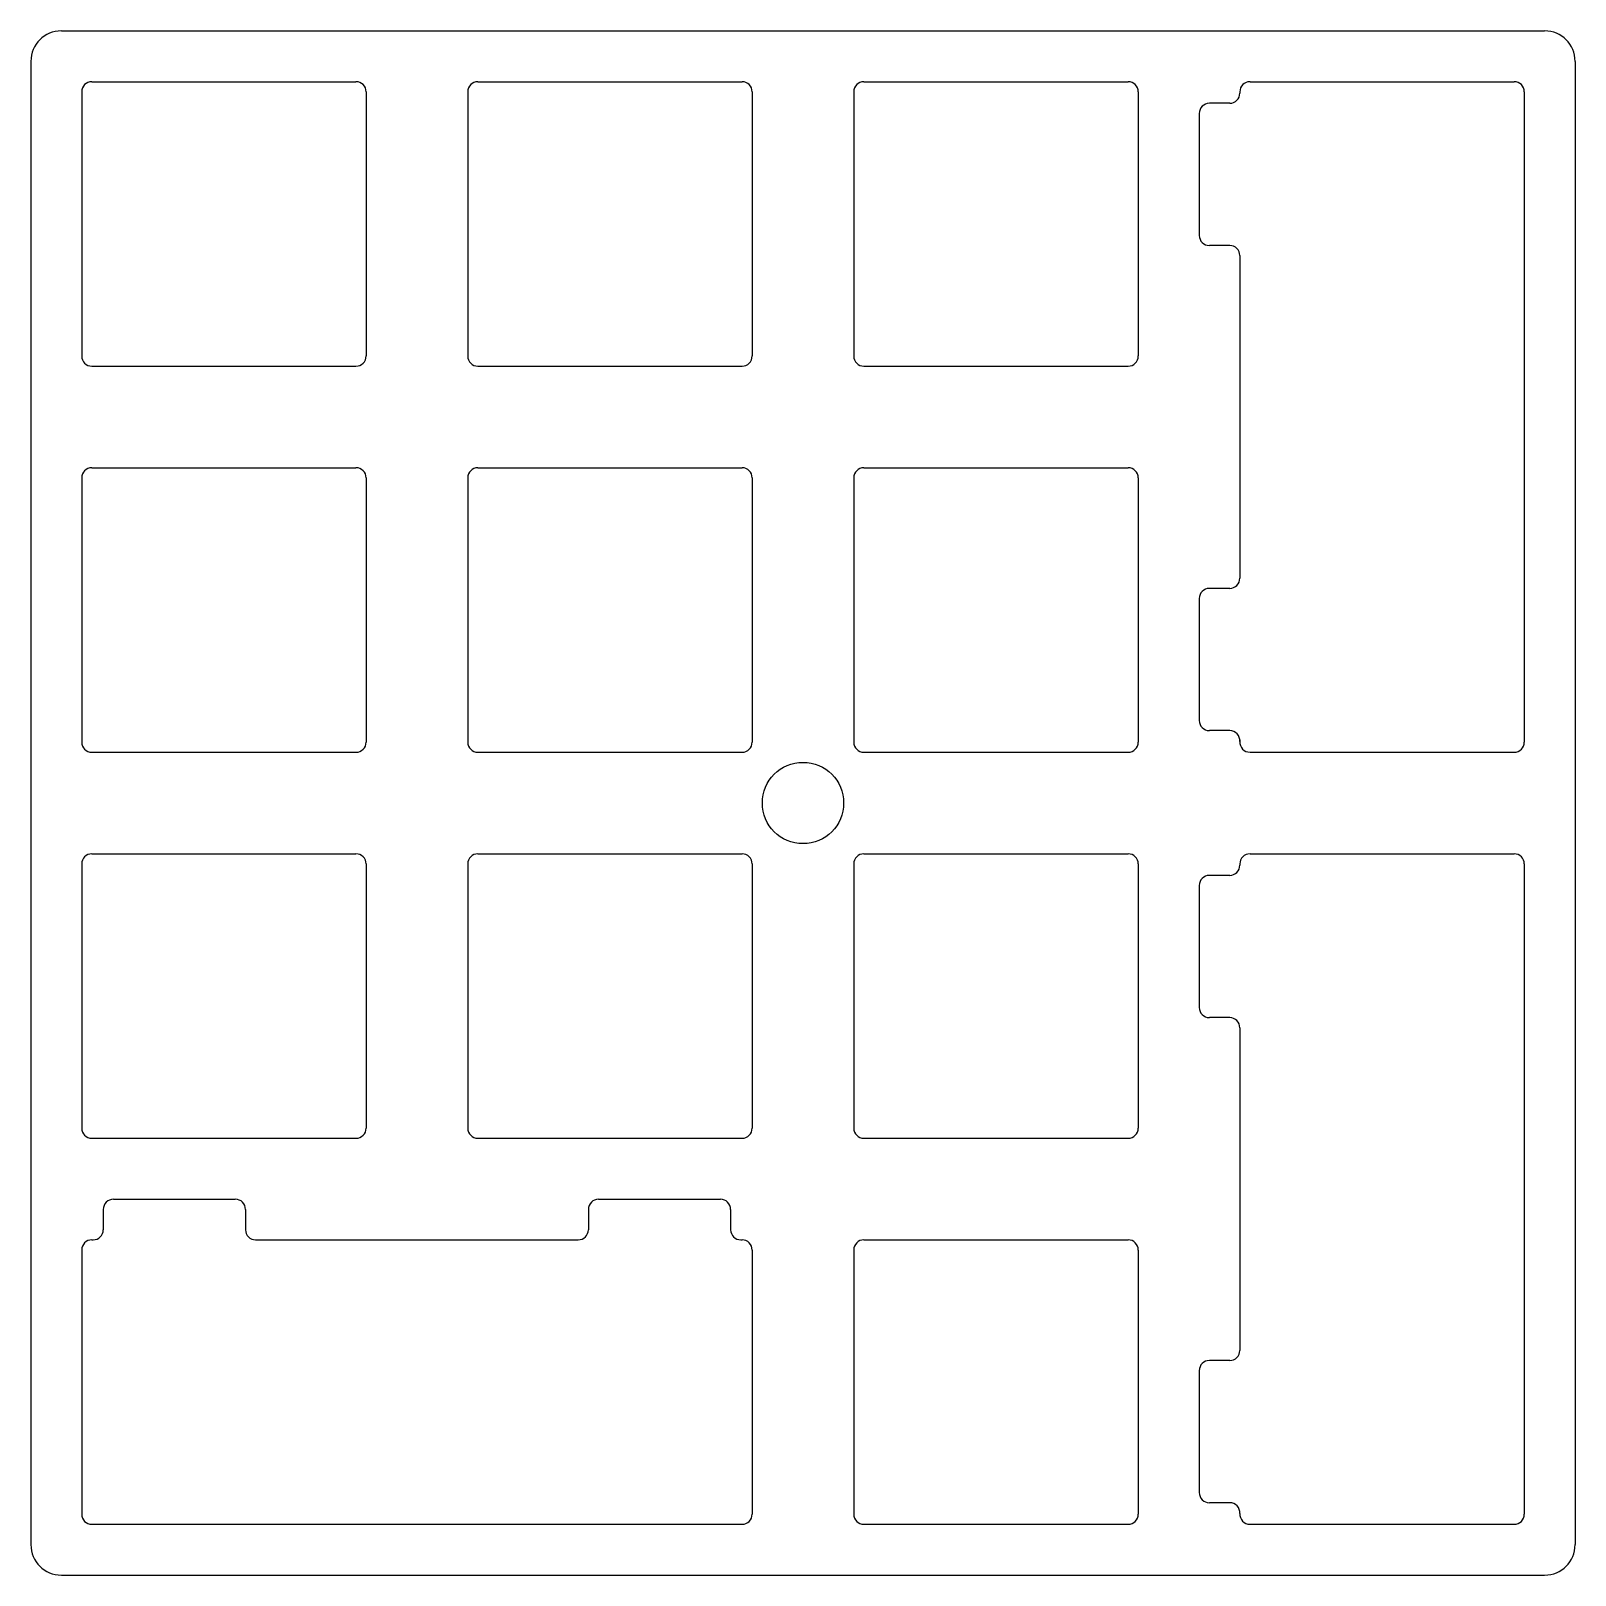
# Model space of a CAD drawing. Header units: inches. Extents: x 7.2 to 83.2, y 3.5 to 79.5.
import ezdxf

# ---------------------------------------------------------------- set-up
doc = ezdxf.new("R2010")
doc.units = ezdxf.units.IN
doc.header["$MEASUREMENT"] = 0

msp = doc.modelspace()

# ---------------------------------------------------------------- linework, layer by layer
for p, q in [((8.71, 79.515), (81.71, 79.515)), ((7.21, 78.015), (7.21, 5.015)), ((83.21, 78.015), (83.21, 5.015)), ((10.21, 77.015), (23.21, 77.015)), ((29.21, 77.015), (42.21, 77.015)), ((48.21, 77.015), (61.21, 77.015)), ((67.21, 77.015), (80.21, 77.015)), ((9.71, 76.515), (9.71, 63.515)), ((23.71, 76.515), (23.71, 63.515)), ((28.71, 76.515), (28.71, 63.515)), ((42.71, 76.515), (42.71, 63.515)), ((47.71, 76.515), (47.71, 63.515)), ((61.71, 76.515), (61.71, 63.515)), ((66.71, 76.515), (66.71, 76.453)), ((80.71, 76.515), (80.71, 44.515)), ((64.71, 75.453), (64.71, 69.453)), ((66.21, 75.953), (65.21, 75.953)), ((66.21, 68.953), (65.21, 68.953)), ((66.71, 68.453), (66.71, 52.577)), ((10.21, 63.015), (23.21, 63.015)), ((29.21, 63.015), (42.21, 63.015)), ((48.21, 63.015), (61.21, 63.015)), ((10.21, 58.015), (23.21, 58.015)), ((29.21, 58.015), (42.21, 58.015)), ((48.21, 58.015), (61.21, 58.015)), ((9.71, 57.515), (9.71, 44.515)), ((23.71, 57.515), (23.71, 44.515)), ((28.71, 57.515), (28.71, 44.515)), ((42.71, 57.515), (42.71, 44.515)), ((47.71, 57.515), (47.71, 44.515)), ((61.71, 57.515), (61.71, 44.515)), ((66.21, 52.077), (65.21, 52.077)), ((64.71, 51.577), (64.71, 45.577)), ((66.212, 45.077), (65.21, 45.077)), ((66.71, 44.621), (66.71, 44.515)), ((10.21, 44.015), (23.21, 44.015)), ((29.21, 44.015), (42.21, 44.015)), ((48.21, 44.015), (61.21, 44.015)), ((67.21, 44.015), (80.21, 44.015)), ((10.21, 39.015), (23.21, 39.015)), ((29.21, 39.015), (42.21, 39.015)), ((48.21, 39.015), (61.21, 39.015)), ((67.21, 39.015), (80.21, 39.015)), ((9.71, 38.515), (9.71, 25.515)), ((23.71, 38.515), (23.71, 25.515)), ((28.71, 38.515), (28.71, 25.515)), ((42.71, 38.515), (42.71, 25.515)), ((47.71, 38.515), (47.71, 25.515)), ((61.71, 38.515), (61.71, 25.515)), ((66.71, 38.515), (66.71, 38.453)), ((80.71, 38.515), (80.71, 6.515)), ((64.71, 37.453), (64.71, 31.453)), ((66.21, 37.953), (65.21, 37.953)), ((66.21, 30.953), (65.21, 30.953)), ((66.71, 30.453), (66.71, 14.577)), ((10.21, 25.015), (23.21, 25.015)), ((29.21, 25.015), (42.21, 25.015)), ((48.21, 25.015), (61.21, 25.015)), ((10.772, 21.515), (10.772, 20.515)), ((11.272, 22.015), (17.272, 22.015)), ((17.772, 21.515), (17.772, 20.515)), ((34.648, 21.515), (34.648, 20.515)), ((35.148, 22.015), (41.148, 22.015)), ((41.648, 21.515), (41.648, 20.515)), ((10.21, 20.015), (10.272, 20.015)), ((18.272, 20.015), (34.148, 20.015)), ((42.148, 20.015), (42.21, 20.015)), ((48.21, 20.015), (61.21, 20.015)), ((9.71, 19.515), (9.71, 6.515)), ((42.71, 19.515), (42.71, 6.515)), ((47.71, 19.515), (47.71, 6.515)), ((61.71, 19.515), (61.71, 6.515)), ((66.21, 14.077), (65.21, 14.077)), ((64.71, 13.577), (64.71, 7.577)), ((66.212, 7.077), (65.21, 7.077)), ((10.21, 6.015), (42.21, 6.015)), ((48.21, 6.015), (61.21, 6.015)), ((67.21, 6.015), (80.21, 6.015)), ((8.71, 3.515), (81.71, 3.515))]:
    msp.add_line(p, q)
msp.add_circle((45.21, 41.515), 2)
for centre, radius, start, end in [((8.71, 78.015), 1.5, 90, 180), ((81.71, 78.015), 1.5, 0, 90), ((10.21, 76.515), 0.5, 90, 180), ((23.21, 76.515), 0.5, 0, 90), ((29.21, 76.515), 0.5, 90, 180), ((42.21, 76.515), 0.5, 0, 90), ((48.21, 76.515), 0.5, 90, 180), ((61.21, 76.515), 0.5, 0, 90), ((67.21, 76.515), 0.5, 90, 180), ((80.21, 76.515), 0.5, 0, 90), ((66.21, 76.453), 0.5, 270, 0), ((65.21, 75.453), 0.5, 90, 180), ((65.21, 69.453), 0.5, 180, 270), ((66.21, 68.453), 0.5, 0, 90), ((10.21, 63.515), 0.5, 180, 270), ((23.21, 63.515), 0.5, 270, 0), ((29.21, 63.515), 0.5, 180, 270), ((42.21, 63.515), 0.5, 270, 0), ((48.21, 63.515), 0.5, 180, 270), ((61.21, 63.515), 0.5, 270, 0), ((10.21, 57.515), 0.5, 90, 180), ((23.21, 57.515), 0.5, 0, 90), ((29.21, 57.515), 0.5, 90, 180), ((42.21, 57.515), 0.5, 0, 90), ((48.21, 57.515), 0.5, 90, 180), ((61.21, 57.515), 0.5, 0, 90), ((66.21, 52.577), 0.5, 270, 0), ((65.21, 51.577), 0.5, 90, 180), ((65.21, 45.577), 0.5, 180, 270), ((66.212, 44.577), 0.5, 356.44538, 90), ((10.21, 44.515), 0.5, 180, 270), ((23.21, 44.515), 0.5, 270, 0), ((29.21, 44.515), 0.5, 180, 270), ((42.21, 44.515), 0.5, 270, 0), ((48.21, 44.515), 0.5, 180, 270), ((61.21, 44.515), 0.5, 270, 0), ((67.21, 44.515), 0.5, 176.44538, 270), ((80.21, 44.515), 0.5, 270, 0), ((10.21, 38.515), 0.5, 90, 180), ((23.21, 38.515), 0.5, 0, 90), ((29.21, 38.515), 0.5, 90, 180), ((42.21, 38.515), 0.5, 0, 90), ((48.21, 38.515), 0.5, 90, 180), ((61.21, 38.515), 0.5, 0, 90), ((67.21, 38.515), 0.5, 90, 180), ((80.21, 38.515), 0.5, 0, 90), ((66.21, 38.453), 0.5, 270, 0), ((65.21, 37.453), 0.5, 90, 180), ((65.21, 31.453), 0.5, 180, 270), ((66.21, 30.453), 0.5, 0, 90), ((10.21, 25.515), 0.5, 180, 270), ((23.21, 25.515), 0.5, 270, 0), ((29.21, 25.515), 0.5, 180, 270), ((42.21, 25.515), 0.5, 270, 0), ((48.21, 25.515), 0.5, 180, 270), ((61.21, 25.515), 0.5, 270, 0), ((11.272, 21.515), 0.5, 90, 180), ((17.272, 21.515), 0.5, 0, 90), ((35.148, 21.515), 0.5, 90, 180), ((41.148, 21.515), 0.5, 0, 90), ((10.21, 19.515), 0.5, 90, 180), ((10.272, 20.515), 0.5, 270, 0), ((18.272, 20.515), 0.5, 180, 270), ((34.148, 20.515), 0.5, 270, 0), ((42.148, 20.515), 0.5, 180, 270), ((42.21, 19.515), 0.5, 0, 90), ((48.21, 19.515), 0.5, 90, 180), ((61.21, 19.515), 0.5, 0, 90), ((66.21, 14.577), 0.5, 270, 0), ((65.21, 13.577), 0.5, 90, 180), ((65.21, 7.577), 0.5, 180, 270), ((66.212, 6.577), 0.5, 356.44538, 90), ((10.21, 6.515), 0.5, 180, 270), ((42.21, 6.515), 0.5, 270, 0), ((48.21, 6.515), 0.5, 180, 270), ((61.21, 6.515), 0.5, 270, 0), ((67.21, 6.515), 0.5, 176.44538, 270), ((80.21, 6.515), 0.5, 270, 0), ((8.71, 5.015), 1.5, 180, 270), ((81.71, 5.015), 1.5, 270, 0)]:
    msp.add_arc(centre, radius, start, end)

doc.saveas('drawing.dxf')
